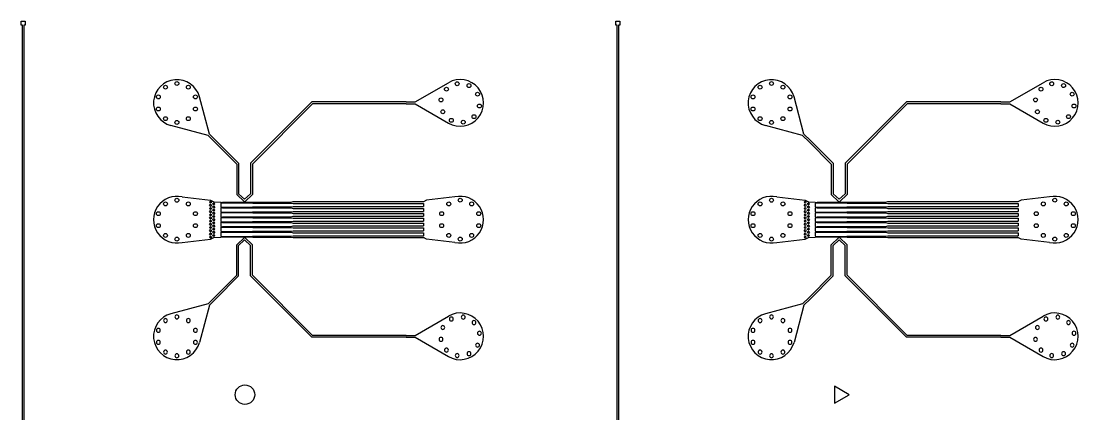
# Model space of a CAD drawing. Header units: inches. Extents: x -22921 to 23021, y -14100 to 14100.
# Drawn here: x -22921 to 4410, y 4010 to 14100 of the extents above; entities that cross this region are included whole.
import ezdxf

# ---------------------------------------------------------------- set-up
doc = ezdxf.new("R2010")
doc.units = ezdxf.units.IN
doc.header["$MEASUREMENT"] = 0

# ---------------------------------------------------------------- blocks, each defined once
blk = doc.blocks.new('*U171')
blk.add_circle((0, 0), 50)
blk = doc.blocks.new('*U172')
at = {"color": 0, "linetype": 'ByBlock', "lineweight": -2, "transparency": 16777216}
for p, rotation in [((-293, 8406), 35.99999999999999), ((295, 8406), 324), ((-475, 8156), 72), ((477, 8156), 288), ((-475, 7846), 108), ((-293, 7596), 144), ((295, 7596), 216), ((477, 7846), 252.0000000000001), ((1, 7501), 180)]:
    blk.add_blockref('*U171', p, dxfattribs=dict(at, rotation=rotation))
blk.add_blockref('*U171', (1, 8501), dxfattribs=at)
blk = doc.blocks.new('*U173')
blk.add_circle((0, 0), 50)
blk = doc.blocks.new('*U174')
at = {"color": 0, "linetype": 'ByBlock', "lineweight": -2, "transparency": 16777216}
for p, rotation in [((-293, 8406), 35.99999999999999), ((295, 8406), 324), ((-475, 8156), 72), ((477, 8156), 288), ((-475, 7846), 108), ((-293, 7596), 144), ((295, 7596), 216), ((477, 7846), 252.0000000000001), ((1, 7501), 180)]:
    blk.add_blockref('*U173', p, dxfattribs=dict(at, rotation=rotation))
blk.add_blockref('*U173', (1, 8501), dxfattribs=at)
blk = doc.blocks.new('*U163')
blk.add_circle((0, 0), 50)
blk = doc.blocks.new('*U164')
at = {"color": 0, "linetype": 'ByBlock', "lineweight": -2, "transparency": 16777216}
for p, rotation in [((-293, -32), 35.99999999999999), ((295, -32), 324), ((-475, -282), 72), ((477, -282), 288), ((-475, -591), 108), ((477, -591), 252), ((-293, -841), 144), ((295, -841), 216), ((1, -937), 180)]:
    blk.add_blockref('*U163', p, dxfattribs=dict(at, rotation=rotation))
blk.add_blockref('*U163', (1, 63), dxfattribs=at)
blk = doc.blocks.new('*U165')
blk.add_circle((0, 0), 50)
blk = doc.blocks.new('*U166')
at = {"color": 0, "linetype": 'ByBlock', "lineweight": -2, "transparency": 16777216}
for p, rotation in [((-293, -32), 35.99999999999999), ((295, -32), 324), ((-475, -282), 72), ((477, -282), 288), ((-475, -591), 108), ((477, -591), 252), ((-293, -841), 144), ((295, -841), 216), ((1, -937), 180)]:
    blk.add_blockref('*U165', p, dxfattribs=dict(at, rotation=rotation))
blk.add_blockref('*U165', (1, 63), dxfattribs=at)
blk = doc.blocks.new('*U169')
blk.add_circle((0, 0), 50)
blk = doc.blocks.new('*U170')
at = {"color": 0, "linetype": 'ByBlock', "lineweight": -2, "transparency": 16777216}
for p, rotation in [((-293, 8406), 35.99999999999999), ((295, 8406), 324), ((-475, 8156), 72), ((477, 8156), 288), ((-475, 7846), 108), ((-293, 7596), 144), ((295, 7596), 216), ((477, 7846), 252.0000000000001), ((1, 7501), 180)]:
    blk.add_blockref('*U169', p, dxfattribs=dict(at, rotation=rotation))
blk.add_blockref('*U169', (1, 8501), dxfattribs=at)
blk = doc.blocks.new('*U167')
blk.add_circle((0, 0), 50)
blk = doc.blocks.new('*U168')
at = {"color": 0, "linetype": 'ByBlock', "lineweight": -2, "transparency": 16777216}
for p, rotation in [((-293, 8406), 35.99999999999999), ((295, 8406), 324), ((-475, 8156), 72), ((477, 8156), 288), ((-475, 7846), 108), ((-293, 7596), 144), ((295, 7596), 216), ((477, 7846), 252.0000000000001), ((1, 7501), 180)]:
    blk.add_blockref('*U167', p, dxfattribs=dict(at, rotation=rotation))
blk.add_blockref('*U167', (1, 8501), dxfattribs=at)
blk = doc.blocks.new('*U203')
blk.add_circle((0, 0), 50)
blk = doc.blocks.new('*U204')
at = {"color": 0, "linetype": 'ByBlock', "lineweight": -2, "transparency": 16777216}
for p, rotation in [((-293, 8406), 35.99999999999999), ((295, 8406), 324), ((-475, 8156), 72), ((477, 8156), 288), ((-475, 7846), 108), ((-293, 7596), 144), ((295, 7596), 216), ((477, 7846), 252.0000000000001), ((1, 7501), 180)]:
    blk.add_blockref('*U203', p, dxfattribs=dict(at, rotation=rotation))
blk.add_blockref('*U203', (1, 8501), dxfattribs=at)
blk = doc.blocks.new('*U205')
blk.add_circle((0, 0), 50)
blk = doc.blocks.new('*U206')
at = {"color": 0, "linetype": 'ByBlock', "lineweight": -2, "transparency": 16777216}
for p, rotation in [((-293, 8406), 35.99999999999999), ((295, 8406), 324), ((-475, 8156), 72), ((477, 8156), 288), ((-475, 7846), 108), ((-293, 7596), 144), ((295, 7596), 216), ((477, 7846), 252.0000000000001), ((1, 7501), 180)]:
    blk.add_blockref('*U205', p, dxfattribs=dict(at, rotation=rotation))
blk.add_blockref('*U205', (1, 8501), dxfattribs=at)
blk = doc.blocks.new('*U187')
blk.add_circle((0, 0), 50)
blk = doc.blocks.new('*U188')
at = {"color": 0, "linetype": 'ByBlock', "lineweight": -2, "transparency": 16777216}
for p, rotation in [((-293, -32), 35.99999999999999), ((295, -32), 324), ((-475, -282), 72), ((477, -282), 288), ((-475, -591), 108), ((477, -591), 252), ((-293, -841), 144), ((295, -841), 216), ((1, -937), 180)]:
    blk.add_blockref('*U187', p, dxfattribs=dict(at, rotation=rotation))
blk.add_blockref('*U187', (1, 63), dxfattribs=at)
blk = doc.blocks.new('*U189')
blk.add_circle((0, 0), 50)
blk = doc.blocks.new('*U190')
at = {"color": 0, "linetype": 'ByBlock', "lineweight": -2, "transparency": 16777216}
for p, rotation in [((-293, -32), 35.99999999999999), ((295, -32), 324), ((-475, -282), 72), ((477, -282), 288), ((-475, -591), 108), ((477, -591), 252), ((-293, -841), 144), ((295, -841), 216), ((1, -937), 180)]:
    blk.add_blockref('*U189', p, dxfattribs=dict(at, rotation=rotation))
blk.add_blockref('*U189', (1, 63), dxfattribs=at)
blk = doc.blocks.new('*U193')
blk.add_circle((0, 0), 50)
blk = doc.blocks.new('*U194')
at = {"color": 0, "linetype": 'ByBlock', "lineweight": -2, "transparency": 16777216}
for p, rotation in [((-293, 8406), 35.99999999999999), ((295, 8406), 324), ((-475, 8156), 72), ((477, 8156), 288), ((-475, 7846), 108), ((-293, 7596), 144), ((295, 7596), 216), ((477, 7846), 252.0000000000001), ((1, 7501), 180)]:
    blk.add_blockref('*U193', p, dxfattribs=dict(at, rotation=rotation))
blk.add_blockref('*U193', (1, 8501), dxfattribs=at)
blk = doc.blocks.new('*U191')
blk.add_circle((0, 0), 50)
blk = doc.blocks.new('*U192')
at = {"color": 0, "linetype": 'ByBlock', "lineweight": -2, "transparency": 16777216}
for p, rotation in [((-293, 8406), 35.99999999999999), ((295, 8406), 324), ((-475, 8156), 72), ((477, 8156), 288), ((-475, 7846), 108), ((-293, 7596), 144), ((295, 7596), 216), ((477, 7846), 252.0000000000001), ((1, 7501), 180)]:
    blk.add_blockref('*U191', p, dxfattribs=dict(at, rotation=rotation))
blk.add_blockref('*U191', (1, 8501), dxfattribs=at)

msp = doc.modelspace()

# ---------------------------------------------------------------- linework, layer by layer
for p, q in [((-12797, 12025), (-11940, 12520)), ((2484, 12025), (3340, 12520)), ((-18085, 11200), (-18341, 12155)), ((-2805, 11200), (-3061, 12155)), ((-15453, 12025), (-17028, 10449)), ((-15432, 11975), (-16978, 10429)), ((-13029, 12025), (-15453, 12025)), ((-13029, 11975), (-15432, 11975)), ((-13029, 12025), (-12797, 12025)), ((-13029, 11975), (-12797, 11975)), ((-12797, 11975), (-11940, 11480)), ((-172, 12025), (-1748, 10449)), ((-151, 11975), (-1698, 10429)), ((2251, 12025), (-172, 12025)), ((2251, 11975), (-151, 11975)), ((2251, 12025), (2484, 12025)), ((2251, 11975), (2484, 11975)), ((2484, 11975), (3340, 11480)), ((-18121, 11164), (-19076, 11420)), ((-2840, 11164), (-3796, 11420)), ((-17956, 11000), (-18121, 11164)), ((-17921, 11035), (-18085, 11200)), ((-17956, 11000), (-17385, 10429)), ((-17921, 11035), (-17335, 10449)), ((-2676, 11000), (-2840, 11164)), ((-2640, 11035), (-2805, 11200)), ((-2676, 11000), (-2104, 10429)), ((-2640, 11035), (-2054, 10449)), ((-17385, 10429), (-17385, 9691)), ((-17335, 10449), (-17335, 9721)), ((-17028, 10449), (-17028, 9691)), ((-16978, 10429), (-16978, 9721)), ((-2104, 10429), (-2104, 9691)), ((-2054, 10449), (-2054, 9721)), ((-1748, 10449), (-1748, 9691)), ((-1698, 10429), (-1698, 9721)), ((-18787, 9585), (-18055, 9502)), ((-17385, 9721), (-17385, 9646)), ((-17385, 9646), (-17187, 9458)), ((-17335, 9721), (-17335, 9666)), ((-17335, 9666), (-17182, 9523)), ((-17182, 9523), (-17028, 9666)), ((-17177, 9458), (-16978, 9646)), ((-17028, 9691), (-17028, 9666)), ((-16978, 9721), (-16978, 9646)), ((-11774, 9585), (-12506, 9502)), ((-3506, 9585), (-2775, 9502)), ((-2104, 9721), (-2104, 9646)), ((-2104, 9646), (-1906, 9458)), ((-2054, 9721), (-2054, 9666)), ((-2054, 9666), (-1901, 9523)), ((-1901, 9523), (-1748, 9666)), ((-1896, 9458), (-1698, 9646)), ((-1748, 9691), (-1748, 9666)), ((-1698, 9721), (-1698, 9646)), ((3506, 9585), (2775, 9502)), ((-18055, 9502), (-17974, 9461)), ((-17974, 9461), (-17794, 9450)), ((-17794, 9450), (-17766, 9442)), ((-17794, 9425), (-17766, 9432)), ((-17794, 9425), (-17794, 9325)), ((-17794, 9325), (-17766, 9318)), ((-17794, 9300), (-17766, 9308)), ((-17794, 9300), (-17794, 9200)), ((-17766, 9442), (-17751, 9442)), ((-17766, 9442), (-17746, 9442)), ((-17766, 9432), (-17751, 9432)), ((-17766, 9432), (-17746, 9432)), ((-17766, 9318), (-17751, 9318)), ((-17766, 9318), (-17746, 9318)), ((-17766, 9308), (-17751, 9308)), ((-17766, 9308), (-17746, 9308)), ((-17746, 9442), (-17746, 9445)), ((-17746, 9442), (-17746, 9445)), ((-17746, 9445), (-17187, 9445)), ((-17746, 9432), (-17746, 9430)), ((-17746, 9432), (-17746, 9430)), ((-17746, 9430), (-16982, 9430)), ((-17746, 9318), (-17746, 9320)), ((-17746, 9318), (-17746, 9320)), ((-17746, 9320), (-16982, 9320)), ((-17746, 9308), (-17746, 9305)), ((-17746, 9308), (-17746, 9305)), ((-17746, 9305), (-16982, 9305)), ((-17187, 9458), (-17187, 9448)), ((-17187, 9448), (-17187, 9445)), ((-17177, 9458), (-17177, 9448)), ((-17177, 9448), (-17177, 9445)), ((-17177, 9445), (-16982, 9445)), ((-16982, 9445), (-16972, 9450)), ((-16982, 9430), (-16972, 9425)), ((-16982, 9320), (-16972, 9325)), ((-16982, 9305), (-16972, 9300)), ((-16972, 9450), (-15982, 9450)), ((-16972, 9425), (-15982, 9425)), ((-16972, 9325), (-15982, 9325)), ((-16972, 9300), (-15982, 9300)), ((-15982, 9450), (-15935, 9462)), ((-15982, 9425), (-15935, 9412)), ((-15982, 9325), (-15935, 9338)), ((-15982, 9300), (-15935, 9288)), ((-15935, 9462), (-12585, 9462)), ((-15935, 9412), (-12585, 9412)), ((-15935, 9338), (-12585, 9338)), ((-12506, 9502), (-12587, 9461)), ((-12585, 9412), (-12585, 9338)), ((-2775, 9502), (-2693, 9461)), ((-2693, 9461), (-2514, 9450)), ((-2514, 9450), (-2486, 9442)), ((-2514, 9425), (-2486, 9432)), ((-2514, 9425), (-2514, 9325)), ((-2514, 9325), (-2486, 9318)), ((-2514, 9300), (-2486, 9308)), ((-2514, 9300), (-2514, 9200)), ((-2486, 9442), (-2471, 9442)), ((-2486, 9442), (-2466, 9442)), ((-2486, 9432), (-2471, 9432)), ((-2486, 9432), (-2466, 9432)), ((-2486, 9318), (-2471, 9318)), ((-2486, 9318), (-2466, 9318)), ((-2486, 9308), (-2471, 9308)), ((-2486, 9308), (-2466, 9308)), ((-2466, 9442), (-2466, 9445)), ((-2466, 9442), (-2466, 9445)), ((-2466, 9445), (-1906, 9445)), ((-2466, 9432), (-2466, 9430)), ((-2466, 9432), (-2466, 9430)), ((-2466, 9430), (-1701, 9430)), ((-2466, 9318), (-2466, 9320)), ((-2466, 9318), (-2466, 9320)), ((-2466, 9320), (-1701, 9320)), ((-2466, 9308), (-2466, 9305)), ((-2466, 9308), (-2466, 9305)), ((-2466, 9305), (-1701, 9305)), ((-1906, 9458), (-1906, 9448)), ((-1906, 9448), (-1906, 9445)), ((-1896, 9458), (-1896, 9448)), ((-1896, 9448), (-1896, 9445)), ((-1896, 9445), (-1701, 9445)), ((-1701, 9445), (-1692, 9450)), ((-1701, 9430), (-1692, 9425)), ((-1701, 9320), (-1692, 9325)), ((-1701, 9305), (-1692, 9300)), ((-1692, 9450), (-701, 9450)), ((-1692, 9425), (-701, 9425)), ((-1692, 9325), (-701, 9325)), ((-1692, 9300), (-701, 9300)), ((-701, 9450), (-654, 9462)), ((-701, 9425), (-654, 9412)), ((-701, 9325), (-654, 9338)), ((-701, 9300), (-654, 9288)), ((-654, 9462), (2696, 9462)), ((-654, 9412), (2696, 9412)), ((-654, 9338), (2696, 9338)), ((2775, 9502), (2693, 9461)), ((2696, 9412), (2696, 9338)), ((-17794, 9200), (-17766, 9192)), ((-17794, 9175), (-17766, 9182)), ((-17794, 9175), (-17794, 9075)), ((-17794, 9075), (-17766, 9067)), ((-17794, 9050), (-17766, 9057)), ((-17794, 9050), (-17794, 8950)), ((-17766, 9192), (-17751, 9192)), ((-17766, 9192), (-17746, 9192)), ((-17766, 9182), (-17751, 9182)), ((-17766, 9182), (-17746, 9182)), ((-17766, 9067), (-17751, 9067)), ((-17766, 9067), (-17746, 9067)), ((-17766, 9057), (-17751, 9057)), ((-17766, 9057), (-17746, 9057)), ((-17746, 9192), (-17746, 9195)), ((-17746, 9192), (-17746, 9195)), ((-17746, 9195), (-16982, 9195)), ((-17746, 9182), (-17746, 9180)), ((-17746, 9182), (-17746, 9180)), ((-17746, 9180), (-16982, 9180)), ((-17746, 9067), (-17746, 9070)), ((-17746, 9067), (-17746, 9070)), ((-17746, 9070), (-16982, 9070)), ((-17746, 9057), (-17746, 9055)), ((-17746, 9057), (-17746, 9055)), ((-17746, 9055), (-16982, 9055)), ((-16982, 9195), (-16972, 9200)), ((-16982, 9180), (-16972, 9175)), ((-16982, 9070), (-16972, 9075)), ((-16982, 9055), (-16972, 9050)), ((-16972, 9200), (-15982, 9200)), ((-16972, 9175), (-15982, 9175)), ((-16972, 9075), (-15982, 9075)), ((-16972, 9050), (-15982, 9050)), ((-15982, 9200), (-15935, 9212)), ((-15982, 9175), (-15935, 9162)), ((-15982, 9075), (-15935, 9087)), ((-15982, 9050), (-15935, 9037)), ((-15935, 9288), (-12585, 9288)), ((-15935, 9212), (-12585, 9212)), ((-15935, 9162), (-12585, 9162)), ((-15935, 9087), (-12585, 9087)), ((-15935, 9037), (-12585, 9037)), ((-12585, 9288), (-12585, 9212)), ((-12585, 9162), (-12585, 9087)), ((-12585, 9037), (-12585, 8962)), ((-2514, 9200), (-2486, 9192)), ((-2514, 9175), (-2486, 9182)), ((-2514, 9175), (-2514, 9075)), ((-2514, 9075), (-2486, 9067)), ((-2514, 9050), (-2486, 9057)), ((-2514, 9050), (-2514, 8950)), ((-2486, 9192), (-2471, 9192)), ((-2486, 9192), (-2466, 9192)), ((-2486, 9182), (-2471, 9182)), ((-2486, 9182), (-2466, 9182)), ((-2486, 9067), (-2471, 9067)), ((-2486, 9067), (-2466, 9067)), ((-2486, 9057), (-2471, 9057)), ((-2486, 9057), (-2466, 9057)), ((-2466, 9192), (-2466, 9195)), ((-2466, 9192), (-2466, 9195)), ((-2466, 9195), (-1701, 9195)), ((-2466, 9182), (-2466, 9180)), ((-2466, 9182), (-2466, 9180)), ((-2466, 9180), (-1701, 9180)), ((-2466, 9067), (-2466, 9070)), ((-2466, 9067), (-2466, 9070)), ((-2466, 9070), (-1701, 9070)), ((-2466, 9057), (-2466, 9055)), ((-2466, 9057), (-2466, 9055)), ((-2466, 9055), (-1701, 9055)), ((-1701, 9195), (-1692, 9200)), ((-1701, 9180), (-1692, 9175)), ((-1701, 9070), (-1692, 9075)), ((-1701, 9055), (-1692, 9050)), ((-1692, 9200), (-701, 9200)), ((-1692, 9175), (-701, 9175)), ((-1692, 9075), (-701, 9075)), ((-1692, 9050), (-701, 9050)), ((-701, 9200), (-654, 9212)), ((-701, 9175), (-654, 9162)), ((-701, 9075), (-654, 9087)), ((-701, 9050), (-654, 9037)), ((-654, 9288), (2696, 9288)), ((-654, 9212), (2696, 9212)), ((-654, 9162), (2696, 9162)), ((-654, 9087), (2696, 9087)), ((-654, 9037), (2696, 9037)), ((2696, 9288), (2696, 9212)), ((2696, 9162), (2696, 9087)), ((2696, 9037), (2696, 8962)), ((-17794, 8950), (-17766, 8942)), ((-17794, 8925), (-17766, 8932)), ((-17794, 8925), (-17794, 8825)), ((-17794, 8825), (-17766, 8817)), ((-17794, 8800), (-17766, 8807)), ((-17794, 8800), (-17794, 8700)), ((-17766, 8942), (-17751, 8942)), ((-17766, 8942), (-17746, 8942)), ((-17766, 8932), (-17751, 8932)), ((-17766, 8932), (-17746, 8932)), ((-17766, 8817), (-17751, 8817)), ((-17766, 8817), (-17746, 8817)), ((-17766, 8807), (-17751, 8807)), ((-17766, 8807), (-17746, 8807)), ((-17746, 8942), (-17746, 8945)), ((-17746, 8942), (-17746, 8945)), ((-17746, 8945), (-16982, 8945)), ((-17746, 8932), (-17746, 8930)), ((-17746, 8932), (-17746, 8930)), ((-17746, 8930), (-16982, 8930)), ((-17746, 8817), (-17746, 8820)), ((-17746, 8817), (-17746, 8820)), ((-17746, 8820), (-16982, 8820)), ((-17746, 8807), (-17746, 8805)), ((-17746, 8807), (-17746, 8805)), ((-17746, 8805), (-16982, 8805)), ((-16982, 8945), (-16972, 8950)), ((-16982, 8930), (-16972, 8925)), ((-16982, 8820), (-16972, 8825)), ((-16982, 8805), (-16972, 8800)), ((-16972, 8950), (-15982, 8950)), ((-16972, 8925), (-15982, 8925)), ((-16972, 8825), (-15982, 8825)), ((-16972, 8800), (-15982, 8800)), ((-15982, 8950), (-15935, 8962)), ((-15982, 8925), (-15935, 8912)), ((-15982, 8825), (-15935, 8837)), ((-15982, 8800), (-15935, 8787)), ((-15935, 8962), (-12585, 8962)), ((-15935, 8912), (-12585, 8912)), ((-15935, 8837), (-12585, 8837)), ((-15935, 8787), (-12585, 8787)), ((-12585, 8912), (-12585, 8837)), ((-12585, 8787), (-12585, 8712)), ((-2514, 8950), (-2486, 8942)), ((-2514, 8925), (-2486, 8932)), ((-2514, 8925), (-2514, 8825)), ((-2514, 8825), (-2486, 8817)), ((-2514, 8800), (-2486, 8807)), ((-2514, 8800), (-2514, 8700)), ((-2486, 8942), (-2471, 8942)), ((-2486, 8942), (-2466, 8942)), ((-2486, 8932), (-2471, 8932)), ((-2486, 8932), (-2466, 8932)), ((-2486, 8817), (-2471, 8817)), ((-2486, 8817), (-2466, 8817)), ((-2486, 8807), (-2471, 8807)), ((-2486, 8807), (-2466, 8807)), ((-2466, 8942), (-2466, 8945)), ((-2466, 8942), (-2466, 8945)), ((-2466, 8945), (-1701, 8945)), ((-2466, 8932), (-2466, 8930)), ((-2466, 8932), (-2466, 8930)), ((-2466, 8930), (-1701, 8930)), ((-2466, 8817), (-2466, 8820)), ((-2466, 8817), (-2466, 8820)), ((-2466, 8820), (-1701, 8820)), ((-2466, 8807), (-2466, 8805)), ((-2466, 8807), (-2466, 8805)), ((-2466, 8805), (-1701, 8805)), ((-1701, 8945), (-1692, 8950)), ((-1701, 8930), (-1692, 8925)), ((-1701, 8820), (-1692, 8825)), ((-1701, 8805), (-1692, 8800)), ((-1692, 8950), (-701, 8950)), ((-1692, 8925), (-701, 8925)), ((-1692, 8825), (-701, 8825)), ((-1692, 8800), (-701, 8800)), ((-701, 8950), (-654, 8962)), ((-701, 8925), (-654, 8912)), ((-701, 8825), (-654, 8837)), ((-701, 8800), (-654, 8787)), ((-654, 8962), (2696, 8962)), ((-654, 8912), (2696, 8912)), ((-654, 8837), (2696, 8837)), ((-654, 8787), (2696, 8787)), ((2696, 8912), (2696, 8837)), ((2696, 8787), (2696, 8712)), ((-18787, 8415), (-18055, 8498)), ((-18055, 8498), (-17974, 8539)), ((-17974, 8539), (-17794, 8550)), ((-17794, 8700), (-17766, 8692)), ((-17794, 8675), (-17766, 8682)), ((-17794, 8675), (-17794, 8575)), ((-17794, 8575), (-17766, 8567)), ((-17794, 8550), (-17766, 8557)), ((-17766, 8692), (-17751, 8692)), ((-17766, 8692), (-17746, 8692)), ((-17766, 8682), (-17751, 8682)), ((-17766, 8682), (-17746, 8682)), ((-17766, 8567), (-17751, 8567)), ((-17766, 8567), (-17746, 8567)), ((-17766, 8557), (-17751, 8557)), ((-17766, 8557), (-17746, 8557)), ((-17746, 8692), (-17746, 8695)), ((-17746, 8692), (-17746, 8695)), ((-17746, 8695), (-16982, 8695)), ((-17746, 8682), (-17746, 8680)), ((-17746, 8682), (-17746, 8680)), ((-17746, 8680), (-16982, 8680)), ((-17746, 8567), (-17746, 8570)), ((-17746, 8567), (-17746, 8570)), ((-17746, 8570), (-16982, 8570)), ((-17746, 8557), (-17746, 8555)), ((-17746, 8557), (-17746, 8555)), ((-17746, 8555), (-17187, 8555)), ((-17385, 8354), (-17187, 8542)), ((-17335, 8334), (-17182, 8477)), ((-17187, 8542), (-17187, 8555)), ((-17182, 8477), (-17028, 8334)), ((-17177, 8555), (-16982, 8555)), ((-17177, 8542), (-17177, 8555)), ((-17177, 8542), (-16978, 8354)), ((-16982, 8695), (-16972, 8700)), ((-16982, 8680), (-16972, 8675)), ((-16982, 8570), (-16972, 8575)), ((-16982, 8555), (-16972, 8550)), ((-16972, 8700), (-15982, 8700)), ((-16972, 8675), (-15982, 8675)), ((-16972, 8575), (-15982, 8575)), ((-16972, 8550), (-15982, 8550)), ((-15982, 8700), (-15935, 8712)), ((-15982, 8675), (-15935, 8662)), ((-15982, 8575), (-15935, 8587)), ((-15982, 8550), (-15935, 8537)), ((-15935, 8712), (-12585, 8712)), ((-15935, 8662), (-12585, 8662)), ((-15935, 8587), (-12585, 8587)), ((-15935, 8537), (-12585, 8537)), ((-12506, 8498), (-12587, 8539)), ((-12585, 8662), (-12585, 8587)), ((-11774, 8415), (-12506, 8498)), ((-3506, 8415), (-2775, 8498)), ((-2775, 8498), (-2693, 8539)), ((-2693, 8539), (-2514, 8550)), ((-2514, 8700), (-2486, 8692)), ((-2514, 8675), (-2486, 8682)), ((-2514, 8675), (-2514, 8575)), ((-2514, 8575), (-2486, 8567)), ((-2514, 8550), (-2486, 8557)), ((-2486, 8692), (-2471, 8692)), ((-2486, 8692), (-2466, 8692)), ((-2486, 8682), (-2471, 8682)), ((-2486, 8682), (-2466, 8682)), ((-2486, 8567), (-2471, 8567)), ((-2486, 8567), (-2466, 8567)), ((-2486, 8557), (-2471, 8557)), ((-2486, 8557), (-2466, 8557)), ((-2466, 8692), (-2466, 8695)), ((-2466, 8692), (-2466, 8695)), ((-2466, 8695), (-1701, 8695)), ((-2466, 8682), (-2466, 8680)), ((-2466, 8682), (-2466, 8680)), ((-2466, 8680), (-1701, 8680)), ((-2466, 8567), (-2466, 8570)), ((-2466, 8567), (-2466, 8570)), ((-2466, 8570), (-1701, 8570)), ((-2466, 8557), (-2466, 8555)), ((-2466, 8557), (-2466, 8555)), ((-2466, 8555), (-1906, 8555)), ((-2104, 8354), (-1906, 8542)), ((-2054, 8334), (-1901, 8477)), ((-1906, 8542), (-1906, 8555)), ((-1901, 8477), (-1748, 8334)), ((-1896, 8555), (-1701, 8555)), ((-1896, 8542), (-1896, 8555)), ((-1896, 8542), (-1698, 8354)), ((-1701, 8695), (-1692, 8700)), ((-1701, 8680), (-1692, 8675)), ((-1701, 8570), (-1692, 8575)), ((-1701, 8555), (-1692, 8550)), ((-1692, 8700), (-701, 8700)), ((-1692, 8675), (-701, 8675)), ((-1692, 8575), (-701, 8575)), ((-1692, 8550), (-701, 8550)), ((-701, 8700), (-654, 8712)), ((-701, 8675), (-654, 8662)), ((-701, 8575), (-654, 8587)), ((-701, 8550), (-654, 8537)), ((-654, 8712), (2696, 8712)), ((-654, 8662), (2696, 8662)), ((-654, 8587), (2696, 8587)), ((-654, 8537), (2696, 8537)), ((2775, 8498), (2693, 8539)), ((2696, 8662), (2696, 8587)), ((3506, 8415), (2775, 8498)), ((-17385, 8279), (-17385, 8354)), ((-17385, 7571), (-17385, 8309)), ((-17335, 8279), (-17335, 8334)), ((-17335, 7551), (-17335, 8279)), ((-17028, 8309), (-17028, 8334)), ((-17028, 7551), (-17028, 8309)), ((-16978, 8279), (-16978, 8354)), ((-16978, 7571), (-16978, 8279)), ((-2104, 8279), (-2104, 8354)), ((-2104, 7571), (-2104, 8309)), ((-2054, 8279), (-2054, 8334)), ((-2054, 7551), (-2054, 8279)), ((-1748, 8309), (-1748, 8334)), ((-1748, 7551), (-1748, 8309)), ((-1698, 8279), (-1698, 8354)), ((-1698, 7571), (-1698, 8279)), ((-17956, 7000), (-17385, 7571)), ((-17921, 6965), (-17335, 7551)), ((-15453, 5975), (-17028, 7551)), ((-15432, 6025), (-16978, 7571)), ((-2676, 7000), (-2104, 7571)), ((-2640, 6965), (-2054, 7551)), ((-172, 5975), (-1748, 7551)), ((-151, 6025), (-1698, 7571)), ((-18121, 6836), (-19076, 6580)), ((-17956, 7000), (-18121, 6836)), ((-17921, 6965), (-18085, 6800)), ((-2840, 6836), (-3796, 6580)), ((-2676, 7000), (-2840, 6836)), ((-2640, 6965), (-2805, 6800)), ((-18085, 6800), (-18341, 5845)), ((-2805, 6800), (-3061, 5845)), ((-12797, 6025), (-11940, 6520)), ((2484, 6025), (3340, 6520)), ((-13029, 6025), (-15432, 6025)), ((-13029, 6025), (-12797, 6025)), ((2251, 6025), (-151, 6025)), ((2251, 6025), (2484, 6025)), ((-13029, 5975), (-15453, 5975)), ((-13029, 5975), (-12797, 5975)), ((-12797, 5975), (-11940, 5480)), ((2251, 5975), (-172, 5975)), ((2251, 5975), (2484, 5975)), ((2484, 5975), (3340, 5480))]:
    msp.add_line(p, q)
for points in [[(-22851, -50), (-22851, -14000), (-22821, -14000), (-22821, -14100), (-22921, -14100), (-22921, -14000), (-22891, -14000), (-22891, -50), (-22921, -50), (-22921, 50), (-22891, 50), (-22891, 14000), (-22921, 14000), (-22921, 14100), (-22821, 14100), (-22821, 14000), (-22851, 14000), (-22851, 50), (-22821, 50), (-22821, -50)], [(-7570, -50), (-7570, -14000), (-7540, -14000), (-7540, -14100), (-7640, -14100), (-7640, -14000), (-7610, -14000), (-7610, -50), (-7640, -50), (-7640, 50), (-7610, 50), (-7610, 14000), (-7640, 14000), (-7640, 14100), (-7540, 14100), (-7540, 14000), (-7570, 14000), (-7570, 50), (-7540, 50), (-7540, -50)], [(-18084, 9449), (-18055, 9477), (-18027, 9449), (-18055, 9421)], [(-18084, 9367), (-18055, 9395), (-18027, 9367), (-18055, 9339)], [(-18084, 9286), (-18055, 9314), (-18027, 9286), (-18055, 9257)], [(-18002, 9408), (-17974, 9436), (-17946, 9408), (-17974, 9380)], [(-18002, 9326), (-17974, 9355), (-17946, 9326), (-17974, 9298)], [(-2803, 9449), (-2775, 9477), (-2747, 9449), (-2775, 9421)], [(-2803, 9367), (-2775, 9395), (-2747, 9367), (-2775, 9339)], [(-2803, 9286), (-2775, 9314), (-2747, 9286), (-2775, 9257)], [(-2722, 9408), (-2693, 9436), (-2665, 9408), (-2693, 9380)], [(-2722, 9326), (-2693, 9355), (-2665, 9326), (-2693, 9298)], [(-18084, 9204), (-18055, 9232), (-18027, 9204), (-18055, 9176)], [(-18084, 9122), (-18055, 9151), (-18027, 9122), (-18055, 9094)], [(-18084, 9041), (-18055, 9069), (-18027, 9041), (-18055, 9013)], [(-18002, 9245), (-17974, 9273), (-17946, 9245), (-17974, 9217)], [(-18002, 9163), (-17974, 9191), (-17946, 9163), (-17974, 9135)], [(-18002, 9082), (-17974, 9110), (-17946, 9082), (-17974, 9053)], [(-18002, 9000), (-17974, 9028), (-17946, 9000), (-17974, 8972)], [(-2803, 9204), (-2775, 9232), (-2747, 9204), (-2775, 9176)], [(-2803, 9122), (-2775, 9151), (-2747, 9122), (-2775, 9094)], [(-2803, 9041), (-2775, 9069), (-2747, 9041), (-2775, 9013)], [(-2722, 9245), (-2693, 9273), (-2665, 9245), (-2693, 9217)], [(-2722, 9163), (-2693, 9191), (-2665, 9163), (-2693, 9135)], [(-2722, 9082), (-2693, 9110), (-2665, 9082), (-2693, 9053)], [(-2722, 9000), (-2693, 9028), (-2665, 9000), (-2693, 8972)], [(-18084, 8959), (-18055, 8987), (-18027, 8959), (-18055, 8931)], [(-18084, 8878), (-18055, 8906), (-18027, 8878), (-18055, 8849)], [(-18084, 8796), (-18055, 8824), (-18027, 8796), (-18055, 8768)], [(-18002, 8918), (-17974, 8947), (-17946, 8918), (-17974, 8890)], [(-18002, 8837), (-17974, 8865), (-17946, 8837), (-17974, 8809)], [(-18002, 8755), (-17974, 8783), (-17946, 8755), (-17974, 8727)], [(-2803, 8959), (-2775, 8987), (-2747, 8959), (-2775, 8931)], [(-2803, 8878), (-2775, 8906), (-2747, 8878), (-2775, 8849)], [(-2803, 8796), (-2775, 8824), (-2747, 8796), (-2775, 8768)], [(-2722, 8918), (-2693, 8947), (-2665, 8918), (-2693, 8890)], [(-2722, 8837), (-2693, 8865), (-2665, 8837), (-2693, 8809)], [(-2722, 8755), (-2693, 8783), (-2665, 8755), (-2693, 8727)], [(-18084, 8714), (-18055, 8743), (-18027, 8714), (-18055, 8686)], [(-18084, 8633), (-18055, 8661), (-18027, 8633), (-18055, 8605)], [(-18084, 8551), (-18055, 8579), (-18027, 8551), (-18055, 8523)], [(-18084, 8551), (-18055, 8579), (-18027, 8551), (-18055, 8523)], [(-18002, 8674), (-17974, 8702), (-17946, 8674), (-17974, 8645)], [(-18002, 8592), (-17974, 8620), (-17946, 8592), (-17974, 8564)], [(-2803, 8714), (-2775, 8743), (-2747, 8714), (-2775, 8686)], [(-2803, 8633), (-2775, 8661), (-2747, 8633), (-2775, 8605)], [(-2803, 8551), (-2775, 8579), (-2747, 8551), (-2775, 8523)], [(-2803, 8551), (-2775, 8579), (-2747, 8551), (-2775, 8523)], [(-2722, 8674), (-2693, 8702), (-2665, 8674), (-2693, 8645)], [(-2722, 8592), (-2693, 8620), (-2665, 8592), (-2693, 8564)], [(-1642, 4500), (-2017, 4717), (-2017, 4283)]]:
    msp.add_lwpolyline(points, close=True)
msp.add_circle((-17172, 4500), 250)
for centre, start, end in [((-18921, 12000), 15, 255), ((-11640, 12000), 240, 120), ((-3640, 12000), 15, 255), ((3640, 12000), 240, 120), ((-18921, 9000), 77.0918, 282.9082), ((-11640, 9000), 257.0918, 102.9082), ((-3640, 9000), 77.0918, 282.9082), ((3640, 9000), 257.0918, 102.9082), ((-18921, 6000), 105, 345), ((-11640, 6000), 240, 120), ((-3640, 6000), 105, 345), ((3640, 6000), 240, 120)]:
    msp.add_arc(centre, 600, start, end)

# ---------------------------------------------------------------- block references
for name, p, rotation in [('*U174', (-17297, 17658), 224.9999999999999), ('*U206', (-2017, 17658), 224.9999999999999), ('*U166', (-11639, 8563), 180), ('*U190', (3641, 8563), 180)]:
    msp.add_blockref(name, p, dxfattribs=dict(rotation=rotation))
for name, p in [('*U172', (-18922, 3999)), ('*U204', (-3641, 3999)), ('*U164', (-18922, 9436)), ('*U188', (-3641, 9436))]:
    msp.add_blockref(name, p)
at = {"xscale": -1}
for name, p, rotation in [('*U168', (-17297, 342), 315.0000000000002), ('*U192', (-2017, 342), 315.0000000000002), ('*U170', (-18922, 14001), 180), ('*U194', (-3641, 14001), 180)]:
    msp.add_blockref(name, p, dxfattribs=dict(at, rotation=rotation))

doc.saveas('drawing.dxf')
